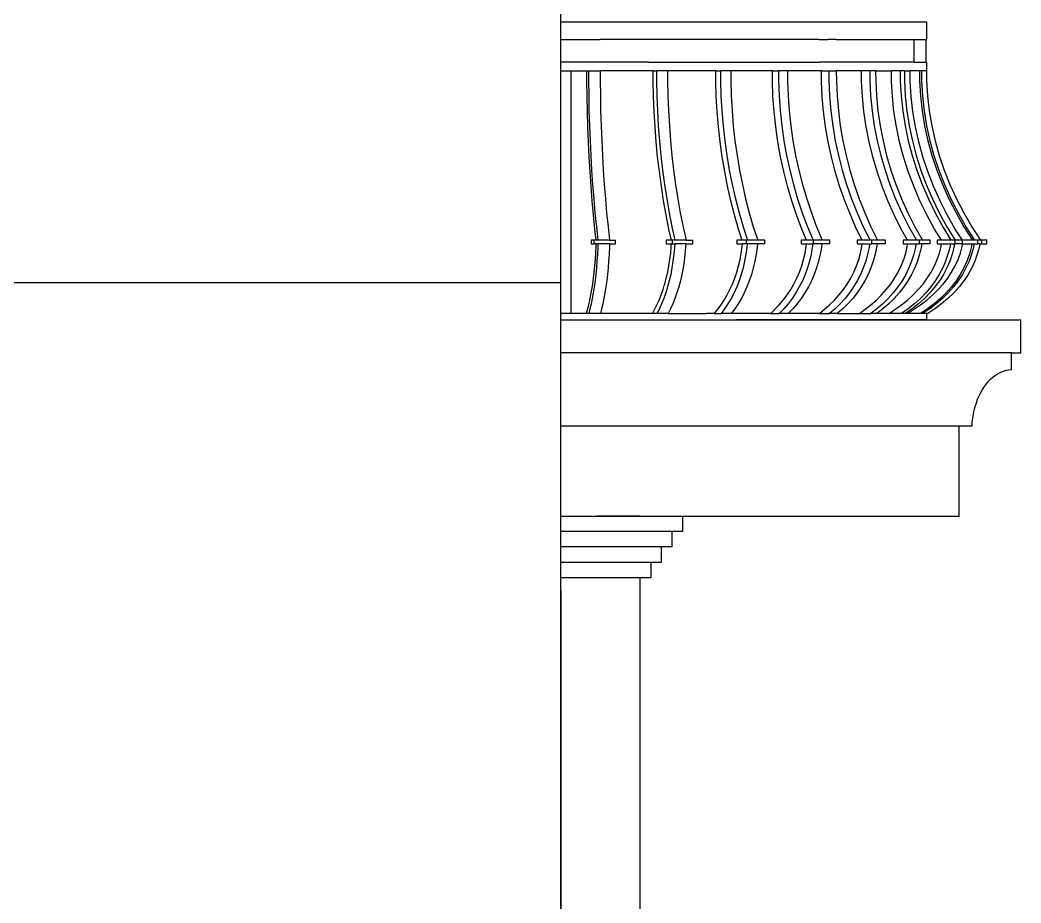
# Model space of a CAD drawing. Header units: inches. Extents: x -343 to 13887, y -13069 to -746.
# Drawn here: x 2654.1 to 2748.6, y -9164.7 to -9081.4 of the extents above; entities that cross this region are included whole.
import ezdxf

# ---------------------------------------------------------------- set-up
doc = ezdxf.new("R2010")
doc.units = ezdxf.units.IN
doc.header["$LTSCALE"] = 17
doc.header["$MEASUREMENT"] = 0
doc.layers.add('OUTLINE', color=1, linetype='Continuous', lineweight=25)

msp = doc.modelspace()

# ---------------------------------------------------------------- hatches: boundary and pattern name
at = {"layer": 'OUTLINE'}
h = msp.add_hatch(dxfattribs=at)
h.set_pattern_fill('NET', color=256, scale=500)
h.set_pattern_definition([(0, (4398.21, -5793.66), (0, 62.5), []), (90, (4398.21, -5793.66), (-62.5, 4e-15), [])])
h.paths.add_polyline_path([(2536.171, -9081.163), (2536.171, -9027.294), (2536.171, -9007.163), (2560.171, -9007.163), (2560.171, -9004.163), (2560.171, -9003.163), (2565.171, -9003.163), (2565.171, -8970.163), (2394.708, -8970.163), (2394.708, -9343.163), (2705.171, -9343.163), (2705.171, -9124.163), (2705.171, -9081.163)])

# ---------------------------------------------------------------- linework, layer by layer
for p, q in [((2705.171, -9083.203), (2705.171, -9081.579)), ((2739.724, -9081.579), (2705.171, -9081.579)), ((2739.724, -9083.203), (2739.724, -9081.579)), ((2705.171, -9085.346), (2705.171, -9083.203)), ((2705.171, -9083.203), (2706.159, -9083.203)), ((2706.159, -9083.203), (2707.585, -9083.203)), ((2707.585, -9083.203), (2707.779, -9083.203)), ((2707.779, -9083.203), (2708.88, -9083.203)), ((2713.472, -9083.203), (2708.88, -9083.203)), ((2729.546, -9083.203), (2713.472, -9083.203)), ((2729.546, -9083.203), (2730.402, -9083.203)), ((2731.121, -9083.203), (2730.402, -9083.203)), ((2731.121, -9083.203), (2738.503, -9083.203)), ((2738.503, -9083.203), (2738.503, -9085.346)), ((2738.503, -9083.203), (2739.621, -9083.203)), ((2739.621, -9083.203), (2739.621, -9085.346)), ((2739.621, -9083.203), (2739.724, -9083.203)), ((2706.159, -9085.346), (2705.171, -9085.346)), ((2705.171, -9086.158), (2705.171, -9085.346)), ((2707.585, -9085.346), (2706.159, -9085.346)), ((2707.779, -9085.346), (2707.585, -9085.346)), ((2708.88, -9085.346), (2707.779, -9085.346)), ((2713.472, -9085.346), (2708.88, -9085.346)), ((2713.472, -9085.346), (2729.546, -9085.346)), ((2730.402, -9085.346), (2729.546, -9085.346)), ((2731.121, -9085.346), (2730.402, -9085.346)), ((2738.503, -9085.346), (2731.121, -9085.346)), ((2738.503, -9085.346), (2739.621, -9085.346)), ((2739.724, -9085.346), (2739.621, -9085.346)), ((2739.724, -9086.158), (2739.724, -9085.346)), ((2705.171, -9099.892), (2705.171, -9086.158)), ((2705.171, -9086.158), (2706.159, -9086.158)), ((2706.159, -9086.158), (2707.637, -9086.158)), ((2706.159, -9100.551), (2706.159, -9086.158)), ((2707.638, -9087.129), (2707.637, -9086.158)), ((2707.637, -9086.158), (2707.792, -9086.158)), ((2707.792, -9086.158), (2707.793, -9087.117)), ((2707.792, -9086.158), (2708.893, -9086.158)), ((2708.893, -9086.158), (2708.894, -9087.117)), ((2713.472, -9086.158), (2708.893, -9086.158)), ((2713.902, -9086.158), (2713.472, -9086.158)), ((2713.903, -9087.129), (2713.902, -9086.158)), ((2713.902, -9086.158), (2714.205, -9086.158)), ((2714.205, -9086.158), (2714.207, -9087.117)), ((2715.256, -9086.158), (2714.205, -9086.158)), ((2715.256, -9086.158), (2715.258, -9087.117)), ((2719.796, -9086.158), (2715.256, -9086.158)), ((2719.799, -9087.129), (2719.796, -9086.158)), ((2719.796, -9086.158), (2720.24, -9086.158)), ((2720.24, -9086.158), (2720.243, -9087.117)), ((2721.209, -9086.158), (2720.24, -9086.158)), ((2721.209, -9086.158), (2721.211, -9087.117)), ((2725.143, -9086.158), (2721.209, -9086.158)), ((2725.146, -9087.129), (2725.143, -9086.158)), ((2725.143, -9086.158), (2725.714, -9086.158)), ((2725.714, -9086.158), (2725.717, -9087.117)), ((2726.571, -9086.158), (2725.714, -9086.158)), ((2726.571, -9086.158), (2726.574, -9087.117)), ((2729.779, -9086.158), (2726.571, -9086.158)), ((2729.783, -9087.129), (2729.779, -9086.158)), ((2729.779, -9086.158), (2730.459, -9086.158)), ((2730.459, -9086.158), (2730.463, -9087.117)), ((2730.459, -9086.158), (2731.178, -9086.158)), ((2731.178, -9086.158), (2731.182, -9087.117)), ((2733.564, -9086.158), (2731.178, -9086.158)), ((2733.568, -9087.129), (2733.564, -9086.158)), ((2734.333, -9086.158), (2733.564, -9086.158)), ((2734.333, -9086.158), (2734.337, -9087.117)), ((2734.892, -9086.158), (2734.333, -9086.158)), ((2734.892, -9086.158), (2734.896, -9087.117)), ((2734.892, -9086.158), (2736.382, -9086.158)), ((2736.387, -9087.129), (2736.382, -9086.158)), ((2737.216, -9086.158), (2736.382, -9086.158)), ((2737.216, -9086.158), (2737.221, -9087.117)), ((2737.599, -9086.158), (2737.216, -9086.158)), ((2737.599, -9086.158), (2738.147, -9086.158)), ((2737.599, -9086.158), (2737.603, -9087.117)), ((2738.153, -9087.129), (2738.147, -9086.158)), ((2739.022, -9086.158), (2738.147, -9086.158)), ((2739.022, -9086.158), (2739.027, -9087.117)), ((2739.216, -9086.158), (2739.022, -9086.158)), ((2739.216, -9086.158), (2739.221, -9087.117)), ((2739.696, -9086.158), (2739.216, -9086.158)), ((2739.696, -9086.158), (2739.701, -9087.117)), ((2739.696, -9086.158), (2739.724, -9086.158)), ((2707.653, -9088.57), (2707.638, -9087.129)), ((2707.793, -9087.117), (2707.807, -9088.537)), ((2708.894, -9087.117), (2708.909, -9088.537)), ((2713.933, -9088.57), (2713.903, -9087.129)), ((2714.207, -9087.117), (2714.236, -9088.537)), ((2715.258, -9087.117), (2715.287, -9088.537)), ((2719.842, -9088.57), (2719.799, -9087.129)), ((2720.243, -9087.117), (2720.285, -9088.537)), ((2721.211, -9087.117), (2721.254, -9088.537)), ((2725.202, -9088.57), (2725.146, -9087.129)), ((2725.717, -9087.117), (2725.772, -9088.537)), ((2726.574, -9087.117), (2726.628, -9088.537)), ((2729.849, -9088.57), (2729.783, -9087.129)), ((2730.463, -9087.117), (2730.528, -9088.537)), ((2731.182, -9087.117), (2731.247, -9088.537)), ((2733.643, -9088.57), (2733.568, -9087.129)), ((2734.337, -9087.117), (2734.411, -9088.537)), ((2734.896, -9087.117), (2734.97, -9088.537)), ((2736.467, -9088.57), (2736.387, -9087.129)), ((2737.221, -9087.117), (2737.301, -9088.537)), ((2737.603, -9087.117), (2737.683, -9088.537)), ((2738.237, -9088.57), (2738.153, -9087.129)), ((2739.027, -9087.117), (2739.111, -9088.537)), ((2739.221, -9087.117), (2739.305, -9088.537)), ((2739.701, -9087.117), (2739.785, -9088.537)), ((2707.682, -9090.006), (2707.653, -9088.57)), ((2707.807, -9088.537), (2707.835, -9089.953)), ((2708.909, -9088.537), (2708.937, -9089.953)), ((2713.989, -9090.006), (2713.933, -9088.57)), ((2714.236, -9088.537), (2714.291, -9089.953)), ((2715.287, -9088.537), (2715.342, -9089.953)), ((2719.924, -9090.006), (2719.842, -9088.57)), ((2720.285, -9088.537), (2720.366, -9089.953)), ((2721.254, -9088.537), (2721.335, -9089.953)), ((2725.307, -9090.006), (2725.202, -9088.57)), ((2725.772, -9088.537), (2725.876, -9089.953)), ((2726.628, -9088.537), (2726.733, -9089.953)), ((2729.975, -9090.006), (2729.849, -9088.57)), ((2730.528, -9088.537), (2730.652, -9089.953)), ((2731.247, -9088.537), (2731.371, -9089.953)), ((2733.785, -9090.006), (2733.643, -9088.57)), ((2734.411, -9088.537), (2734.551, -9089.953)), ((2734.97, -9088.537), (2735.11, -9089.953)), ((2736.622, -9090.006), (2736.467, -9088.57)), ((2737.301, -9088.537), (2737.453, -9089.953)), ((2737.683, -9088.537), (2737.835, -9089.953)), ((2738.399, -9090.006), (2738.237, -9088.57)), ((2739.111, -9088.537), (2739.27, -9089.953)), ((2739.305, -9088.537), (2739.464, -9089.953)), ((2739.785, -9088.537), (2739.947, -9089.953)), ((2707.724, -9091.437), (2707.682, -9090.006)), ((2707.835, -9089.953), (2707.877, -9091.363)), ((2708.937, -9089.953), (2708.978, -9091.363)), ((2714.072, -9091.437), (2713.989, -9090.006)), ((2714.291, -9089.953), (2714.373, -9091.363)), ((2715.342, -9089.953), (2715.424, -9091.363)), ((2720.045, -9091.437), (2719.924, -9090.006)), ((2720.366, -9089.953), (2720.486, -9091.363)), ((2721.335, -9089.953), (2721.454, -9091.363)), ((2725.463, -9091.437), (2725.307, -9090.006)), ((2725.876, -9089.953), (2726.029, -9091.363)), ((2726.733, -9089.953), (2726.886, -9091.363)), ((2730.161, -9091.437), (2729.975, -9090.006)), ((2730.652, -9089.953), (2730.835, -9091.363)), ((2731.371, -9089.953), (2731.554, -9091.363)), ((2733.995, -9091.437), (2733.785, -9090.006)), ((2734.551, -9089.953), (2734.758, -9091.363)), ((2735.11, -9089.953), (2735.317, -9091.363)), ((2736.85, -9091.437), (2736.622, -9090.006)), ((2737.453, -9089.953), (2737.677, -9091.363)), ((2737.835, -9089.953), (2738.06, -9091.363)), ((2738.638, -9091.437), (2738.399, -9090.006)), ((2739.27, -9089.953), (2739.505, -9091.363)), ((2739.464, -9089.953), (2739.7, -9091.363)), ((2739.947, -9089.953), (2740.186, -9091.363)), ((2707.78, -9092.859), (2707.724, -9091.437)), ((2707.877, -9091.363), (2707.932, -9092.764)), ((2708.978, -9091.363), (2709.033, -9092.764)), ((2714.181, -9092.859), (2714.072, -9091.437)), ((2714.373, -9091.363), (2714.481, -9092.764)), ((2715.424, -9091.363), (2715.532, -9092.764)), ((2720.205, -9092.859), (2720.045, -9091.437)), ((2720.486, -9091.363), (2720.644, -9092.764)), ((2721.454, -9091.363), (2721.612, -9092.764)), ((2725.669, -9092.859), (2725.463, -9091.437)), ((2726.029, -9091.363), (2726.232, -9092.764)), ((2726.886, -9091.363), (2727.089, -9092.764)), ((2730.406, -9092.859), (2730.161, -9091.437)), ((2730.835, -9091.363), (2731.077, -9092.764)), ((2731.554, -9091.363), (2731.796, -9092.764)), ((2734.272, -9092.859), (2733.995, -9091.437)), ((2734.758, -9091.363), (2735.031, -9092.764)), ((2735.317, -9091.363), (2735.59, -9092.764)), ((2737.15, -9092.859), (2736.85, -9091.437)), ((2737.677, -9091.363), (2737.974, -9092.764)), ((2738.06, -9091.363), (2738.356, -9092.764)), ((2738.953, -9092.859), (2738.638, -9091.437)), ((2739.505, -9091.363), (2739.816, -9092.764)), ((2739.7, -9091.363), (2740.01, -9092.764)), ((2740.186, -9091.363), (2740.502, -9092.764)), ((2707.848, -9094.271), (2707.78, -9092.859)), ((2707.932, -9092.764), (2708, -9094.156)), ((2709.033, -9092.764), (2709.101, -9094.156)), ((2714.317, -9094.271), (2714.181, -9092.859)), ((2714.481, -9092.764), (2714.615, -9094.156)), ((2715.532, -9092.764), (2715.666, -9094.156)), ((2720.404, -9094.271), (2720.205, -9092.859)), ((2720.644, -9092.764), (2720.839, -9094.156)), ((2721.612, -9092.764), (2721.808, -9094.156)), ((2725.924, -9094.271), (2725.669, -9092.859)), ((2726.232, -9092.764), (2726.484, -9094.156)), ((2727.089, -9092.764), (2727.34, -9094.156)), ((2730.71, -9094.271), (2730.406, -9092.859)), ((2731.077, -9092.764), (2731.377, -9094.156)), ((2731.796, -9092.764), (2732.096, -9094.156)), ((2734.616, -9094.271), (2734.272, -9092.859)), ((2735.031, -9092.764), (2735.37, -9094.156)), ((2735.59, -9092.764), (2735.929, -9094.156)), ((2737.523, -9094.271), (2737.15, -9092.859)), ((2737.974, -9092.764), (2738.341, -9094.156)), ((2738.356, -9092.764), (2738.724, -9094.156)), ((2739.344, -9094.271), (2738.953, -9092.859)), ((2739.816, -9092.764), (2740.201, -9094.156)), ((2740.01, -9092.764), (2740.396, -9094.156)), ((2740.502, -9092.764), (2740.893, -9094.156)), ((2708, -9094.156), (2708.081, -9095.534)), ((2709.101, -9094.156), (2709.182, -9095.534)), ((2714.615, -9094.156), (2714.774, -9095.534)), ((2715.666, -9094.156), (2715.825, -9095.534)), ((2720.839, -9094.156), (2721.073, -9095.534)), ((2721.808, -9094.156), (2722.041, -9095.534)), ((2726.484, -9094.156), (2726.784, -9095.534)), ((2727.34, -9094.156), (2727.64, -9095.534)), ((2731.377, -9094.156), (2731.734, -9095.534)), ((2732.096, -9094.156), (2732.453, -9095.534)), ((2735.37, -9094.156), (2735.774, -9095.534)), ((2735.929, -9094.156), (2736.333, -9095.534)), ((2738.341, -9094.156), (2738.78, -9095.534)), ((2738.724, -9094.156), (2739.162, -9095.534)), ((2740.201, -9094.156), (2740.661, -9095.534)), ((2740.396, -9094.156), (2740.855, -9095.534)), ((2740.893, -9094.156), (2741.36, -9095.534)), ((2707.931, -9095.669), (2707.848, -9094.271)), ((2714.479, -9095.669), (2714.317, -9094.271)), ((2720.641, -9095.669), (2720.404, -9094.271)), ((2726.228, -9095.669), (2725.924, -9094.271)), ((2731.073, -9095.669), (2730.71, -9094.271)), ((2735.026, -9095.669), (2734.616, -9094.271)), ((2737.968, -9095.669), (2737.523, -9094.271)), ((2739.81, -9095.669), (2739.344, -9094.271)), ((2708.026, -9097.052), (2707.931, -9095.669)), ((2708.081, -9095.534), (2708.175, -9096.897)), ((2709.182, -9095.534), (2709.276, -9096.897)), ((2714.667, -9097.052), (2714.479, -9095.669)), ((2714.774, -9095.534), (2714.96, -9096.897)), ((2715.825, -9095.534), (2716.01, -9096.897)), ((2720.915, -9097.052), (2720.641, -9095.669)), ((2721.073, -9095.534), (2721.343, -9096.897)), ((2722.041, -9095.534), (2722.312, -9096.897)), ((2726.581, -9097.052), (2726.228, -9095.669)), ((2726.784, -9095.534), (2727.132, -9096.897)), ((2727.64, -9095.534), (2727.988, -9096.897)), ((2731.493, -9097.052), (2731.073, -9095.669)), ((2731.734, -9095.534), (2732.149, -9096.897)), ((2732.453, -9095.534), (2732.868, -9096.897)), ((2735.502, -9097.052), (2735.026, -9095.669)), ((2735.774, -9095.534), (2736.243, -9096.897)), ((2736.333, -9095.534), (2736.802, -9096.897)), ((2738.484, -9097.052), (2737.968, -9095.669)), ((2738.78, -9095.534), (2739.289, -9096.897)), ((2739.162, -9095.534), (2739.671, -9096.897)), ((2740.351, -9097.052), (2739.81, -9095.669)), ((2740.661, -9095.534), (2741.194, -9096.897)), ((2740.855, -9095.534), (2741.388, -9096.897)), ((2741.36, -9095.534), (2741.901, -9096.897)), ((2708.175, -9096.897), (2708.281, -9098.243)), ((2709.276, -9096.897), (2709.383, -9098.243)), ((2714.96, -9096.897), (2715.17, -9098.243)), ((2716.01, -9096.897), (2716.221, -9098.243)), ((2721.343, -9096.897), (2721.651, -9098.243)), ((2722.312, -9096.897), (2722.619, -9098.243)), ((2727.132, -9096.897), (2727.527, -9098.243)), ((2727.988, -9096.897), (2728.384, -9098.243)), ((2732.149, -9096.897), (2732.62, -9098.243)), ((2732.868, -9096.897), (2733.339, -9098.243)), ((2736.243, -9096.897), (2736.775, -9098.243)), ((2736.802, -9096.897), (2737.334, -9098.243)), ((2739.289, -9096.897), (2739.866, -9098.243)), ((2739.671, -9096.897), (2740.249, -9098.243)), ((2741.194, -9096.897), (2741.8, -9098.243)), ((2741.388, -9096.897), (2741.994, -9098.243)), ((2741.901, -9096.897), (2742.516, -9098.243)), ((2708.134, -9098.418), (2708.026, -9097.052)), ((2714.88, -9098.418), (2714.667, -9097.052)), ((2721.227, -9098.418), (2720.915, -9097.052)), ((2726.983, -9098.418), (2726.581, -9097.052)), ((2731.971, -9098.418), (2731.493, -9097.052)), ((2736.042, -9098.418), (2735.502, -9097.052)), ((2739.071, -9098.418), (2738.484, -9097.052)), ((2740.966, -9098.418), (2740.351, -9097.052)), ((2708.256, -9099.764), (2708.134, -9098.418)), ((2708.281, -9098.243), (2708.401, -9099.57)), ((2709.383, -9098.243), (2709.502, -9099.57)), ((2715.119, -9099.764), (2714.88, -9098.418)), ((2715.17, -9098.243), (2715.405, -9099.57)), ((2716.221, -9098.243), (2716.456, -9099.57)), ((2721.576, -9099.764), (2721.227, -9098.418)), ((2721.651, -9098.243), (2721.994, -9099.57)), ((2722.619, -9098.243), (2722.963, -9099.57)), ((2727.431, -9099.764), (2726.983, -9098.418)), ((2727.527, -9098.243), (2727.969, -9099.57)), ((2728.384, -9098.243), (2728.826, -9099.57)), ((2732.506, -9099.764), (2731.971, -9098.418)), ((2732.62, -9098.243), (2733.147, -9099.57)), ((2733.339, -9098.243), (2733.866, -9099.57)), ((2736.646, -9099.764), (2736.042, -9098.418)), ((2736.775, -9098.243), (2737.371, -9099.57)), ((2737.334, -9098.243), (2737.93, -9099.57)), ((2739.726, -9099.764), (2739.071, -9098.418)), ((2739.866, -9098.243), (2740.513, -9099.57)), ((2740.249, -9098.243), (2740.895, -9099.57)), ((2741.653, -9099.764), (2740.966, -9098.418)), ((2741.8, -9098.243), (2742.477, -9099.57)), ((2741.994, -9098.243), (2742.671, -9099.57)), ((2742.516, -9098.243), (2743.204, -9099.57)), ((2708.389, -9101.087), (2708.256, -9099.764)), ((2708.401, -9099.57), (2708.533, -9100.874)), ((2709.502, -9099.57), (2709.634, -9100.874)), ((2715.382, -9101.087), (2715.119, -9099.764)), ((2715.405, -9099.57), (2715.665, -9100.874)), ((2716.456, -9099.57), (2716.716, -9100.874)), ((2721.961, -9101.087), (2721.576, -9099.764)), ((2721.994, -9099.57), (2722.374, -9100.874)), ((2722.963, -9099.57), (2723.343, -9100.874)), ((2727.926, -9101.087), (2727.431, -9099.764)), ((2727.969, -9099.57), (2728.457, -9100.874)), ((2728.826, -9099.57), (2729.314, -9100.874)), ((2733.096, -9101.087), (2732.506, -9099.764)), ((2733.147, -9099.57), (2733.728, -9100.874)), ((2733.866, -9099.57), (2734.447, -9100.874)), ((2737.313, -9101.087), (2736.646, -9099.764)), ((2737.371, -9099.57), (2738.028, -9100.874)), ((2737.93, -9099.57), (2738.587, -9100.874)), ((2740.45, -9101.087), (2739.726, -9099.764)), ((2740.513, -9099.57), (2741.226, -9100.874)), ((2740.895, -9099.57), (2741.609, -9100.874)), ((2742.411, -9101.087), (2741.653, -9099.764)), ((2742.477, -9099.57), (2743.224, -9100.874)), ((2742.671, -9099.57), (2743.419, -9100.874)), ((2743.204, -9099.57), (2743.963, -9100.874)), ((2705.171, -9109.057), (2705.171, -9099.892)), ((2706.159, -9109.057), (2706.159, -9100.551)), ((2708.509, -9102.151), (2708.389, -9101.087)), ((2708.533, -9100.874), (2708.676, -9102.151)), ((2709.634, -9100.874), (2709.778, -9102.151)), ((2715.618, -9102.151), (2715.382, -9101.087)), ((2715.665, -9100.874), (2715.948, -9102.151)), ((2716.716, -9100.874), (2716.998, -9102.151)), ((2722.306, -9102.151), (2721.961, -9101.087)), ((2722.374, -9100.874), (2722.788, -9102.151)), ((2723.343, -9100.874), (2723.756, -9102.151)), ((2728.369, -9102.151), (2727.926, -9101.087)), ((2728.457, -9100.874), (2728.989, -9102.151)), ((2729.314, -9100.874), (2729.845, -9102.151)), ((2733.624, -9102.151), (2733.096, -9101.087)), ((2733.728, -9100.874), (2734.362, -9102.151)), ((2734.447, -9100.874), (2735.081, -9102.151)), ((2737.91, -9102.151), (2737.313, -9101.087)), ((2738.028, -9100.874), (2738.745, -9102.151)), ((2738.587, -9100.874), (2739.304, -9102.151)), ((2741.098, -9102.151), (2740.45, -9101.087)), ((2741.226, -9100.874), (2742.003, -9102.151)), ((2741.609, -9100.874), (2742.386, -9102.151)), ((2743.09, -9102.151), (2742.411, -9101.087)), ((2743.224, -9100.874), (2744.039, -9102.151)), ((2743.419, -9100.874), (2744.233, -9102.151)), ((2743.963, -9100.874), (2744.79, -9102.151)), ((2708.339, -9102.151), (2708.026, -9102.151)), ((2708.026, -9102.151), (2708.026, -9102.483)), ((2708.026, -9102.483), (2708.339, -9102.483)), ((2708.509, -9102.151), (2708.339, -9102.151)), ((2708.339, -9102.483), (2708.339, -9102.151)), ((2708.51, -9102.483), (2708.339, -9102.483)), ((2708.503, -9102.729), (2708.51, -9102.483)), ((2708.676, -9102.151), (2708.509, -9102.151)), ((2708.51, -9102.483), (2708.666, -9102.483)), ((2708.666, -9102.483), (2708.655, -9102.815)), ((2709.767, -9102.483), (2708.666, -9102.483)), ((2709.778, -9102.151), (2708.676, -9102.151)), ((2709.767, -9102.483), (2709.756, -9102.815)), ((2709.767, -9102.483), (2710.322, -9102.483)), ((2709.778, -9102.151), (2710.322, -9102.151)), ((2710.322, -9102.483), (2710.322, -9102.151)), ((2715.618, -9102.151), (2715.113, -9102.151)), ((2715.113, -9102.151), (2715.113, -9102.483)), ((2715.113, -9102.483), (2715.621, -9102.483)), ((2715.605, -9102.729), (2715.621, -9102.483)), ((2715.731, -9102.151), (2715.618, -9102.151)), ((2715.621, -9102.483), (2715.731, -9102.483)), ((2715.731, -9102.483), (2715.731, -9102.151)), ((2715.948, -9102.151), (2715.731, -9102.151)), ((2715.731, -9102.483), (2715.927, -9102.483)), ((2715.927, -9102.483), (2715.906, -9102.815)), ((2716.978, -9102.483), (2715.927, -9102.483)), ((2716.998, -9102.151), (2715.948, -9102.151)), ((2716.978, -9102.483), (2716.957, -9102.815)), ((2716.978, -9102.483), (2717.623, -9102.483)), ((2716.998, -9102.151), (2717.623, -9102.151)), ((2717.623, -9102.483), (2717.623, -9102.151)), ((2722.306, -9102.151), (2721.795, -9102.151)), ((2721.795, -9102.151), (2721.795, -9102.483)), ((2721.795, -9102.483), (2722.31, -9102.483)), ((2722.287, -9102.729), (2722.31, -9102.483)), ((2722.699, -9102.151), (2722.306, -9102.151)), ((2722.699, -9102.483), (2722.31, -9102.483)), ((2722.699, -9102.483), (2722.699, -9102.151)), ((2722.788, -9102.151), (2722.699, -9102.151)), ((2722.699, -9102.483), (2722.757, -9102.483)), ((2722.757, -9102.483), (2722.727, -9102.815)), ((2723.726, -9102.483), (2722.757, -9102.483)), ((2723.756, -9102.151), (2722.788, -9102.151)), ((2723.726, -9102.483), (2723.695, -9102.815)), ((2724.442, -9102.483), (2723.726, -9102.483)), ((2724.442, -9102.151), (2723.756, -9102.151)), ((2724.442, -9102.483), (2724.442, -9102.151)), ((2728.369, -9102.151), (2727.868, -9102.151)), ((2727.868, -9102.151), (2727.868, -9102.483)), ((2727.868, -9102.483), (2728.374, -9102.483)), ((2728.345, -9102.729), (2728.374, -9102.483)), ((2728.989, -9102.151), (2728.369, -9102.151)), ((2728.374, -9102.483), (2728.949, -9102.483)), ((2728.949, -9102.483), (2728.91, -9102.815)), ((2728.949, -9102.483), (2729.03, -9102.483)), ((2729.03, -9102.151), (2728.989, -9102.151)), ((2729.03, -9102.483), (2729.03, -9102.151)), ((2729.845, -9102.151), (2729.03, -9102.151)), ((2729.806, -9102.483), (2729.03, -9102.483)), ((2729.806, -9102.483), (2729.767, -9102.815)), ((2730.572, -9102.483), (2729.806, -9102.483)), ((2730.572, -9102.151), (2729.845, -9102.151)), ((2730.572, -9102.483), (2730.572, -9102.151)), ((2733.624, -9102.151), (2733.148, -9102.151)), ((2733.148, -9102.151), (2733.148, -9102.483)), ((2733.148, -9102.483), (2733.63, -9102.483)), ((2733.595, -9102.729), (2733.63, -9102.483)), ((2734.362, -9102.151), (2733.624, -9102.151)), ((2733.63, -9102.483), (2734.315, -9102.483)), ((2734.315, -9102.483), (2734.268, -9102.815)), ((2734.315, -9102.483), (2734.532, -9102.483)), ((2734.532, -9102.151), (2734.362, -9102.151)), ((2734.532, -9102.483), (2734.532, -9102.151)), ((2735.081, -9102.151), (2734.532, -9102.151)), ((2735.034, -9102.483), (2734.532, -9102.483)), ((2735.034, -9102.483), (2734.987, -9102.815)), ((2735.826, -9102.483), (2735.034, -9102.483)), ((2735.826, -9102.151), (2735.081, -9102.151)), ((2735.826, -9102.483), (2735.826, -9102.151)), ((2737.91, -9102.151), (2737.473, -9102.151)), ((2737.473, -9102.151), (2737.473, -9102.483)), ((2737.473, -9102.483), (2737.917, -9102.483)), ((2737.878, -9102.729), (2737.917, -9102.483)), ((2738.745, -9102.151), (2737.91, -9102.151)), ((2737.917, -9102.483), (2738.692, -9102.483)), ((2738.692, -9102.483), (2738.639, -9102.815)), ((2738.692, -9102.483), (2739.038, -9102.483)), ((2739.038, -9102.151), (2738.745, -9102.151)), ((2739.038, -9102.483), (2739.038, -9102.151)), ((2739.304, -9102.151), (2739.038, -9102.151)), ((2739.251, -9102.483), (2739.038, -9102.483)), ((2739.251, -9102.483), (2739.198, -9102.815)), ((2740.044, -9102.483), (2739.251, -9102.483)), ((2740.044, -9102.151), (2739.304, -9102.151)), ((2740.044, -9102.483), (2740.044, -9102.151)), ((2741.098, -9102.151), (2740.713, -9102.151)), ((2740.713, -9102.151), (2740.713, -9102.483)), ((2740.713, -9102.483), (2741.105, -9102.483)), ((2741.063, -9102.729), (2741.105, -9102.483)), ((2742.003, -9102.151), (2741.098, -9102.151)), ((2741.105, -9102.483), (2741.946, -9102.483)), ((2741.946, -9102.483), (2741.889, -9102.815)), ((2741.946, -9102.483), (2742.328, -9102.483)), ((2742.386, -9102.151), (2742.003, -9102.151)), ((2742.328, -9102.483), (2742.271, -9102.815)), ((2742.328, -9102.483), (2742.411, -9102.483)), ((2742.411, -9102.151), (2742.386, -9102.151)), ((2742.411, -9102.483), (2742.411, -9102.151)), ((2743.09, -9102.151), (2742.411, -9102.151)), ((2743.098, -9102.483), (2742.411, -9102.483)), ((2743.054, -9102.729), (2743.098, -9102.483)), ((2743.1, -9102.151), (2743.09, -9102.151)), ((2743.098, -9102.483), (2743.1, -9102.483)), ((2743.1, -9102.483), (2743.1, -9102.151)), ((2744.039, -9102.151), (2743.1, -9102.151)), ((2743.1, -9102.483), (2743.979, -9102.483)), ((2743.979, -9102.483), (2743.919, -9102.815)), ((2743.979, -9102.483), (2744.173, -9102.483)), ((2744.233, -9102.151), (2744.039, -9102.151)), ((2744.173, -9102.483), (2744.113, -9102.815)), ((2744.173, -9102.483), (2744.549, -9102.483)), ((2744.549, -9102.151), (2744.233, -9102.151)), ((2744.549, -9102.483), (2744.549, -9102.151)), ((2744.79, -9102.151), (2744.549, -9102.151)), ((2744.729, -9102.483), (2744.549, -9102.483)), ((2744.729, -9102.483), (2744.668, -9102.815)), ((2744.729, -9102.483), (2744.899, -9102.483)), ((2744.899, -9102.151), (2744.79, -9102.151)), ((2744.899, -9102.483), (2744.899, -9102.151)), ((2745.387, -9102.151), (2744.899, -9102.151)), ((2744.899, -9102.483), (2745.387, -9102.483)), ((2745.387, -9102.483), (2745.387, -9102.151)), ((2708.434, -9103.966), (2708.473, -9103.352)), ((2708.473, -9103.352), (2708.503, -9102.729)), ((2708.624, -9103.471), (2708.583, -9104.117)), ((2708.655, -9102.815), (2708.624, -9103.471)), ((2709.725, -9103.471), (2709.684, -9104.117)), ((2709.756, -9102.815), (2709.725, -9103.471)), ((2715.47, -9103.966), (2715.547, -9103.352)), ((2715.547, -9103.352), (2715.605, -9102.729)), ((2715.844, -9103.471), (2715.764, -9104.117)), ((2715.906, -9102.815), (2715.844, -9103.471)), ((2716.895, -9103.471), (2716.814, -9104.117)), ((2716.957, -9102.815), (2716.895, -9103.471)), ((2722.09, -9103.966), (2722.202, -9103.352)), ((2722.202, -9103.352), (2722.287, -9102.729)), ((2722.637, -9103.471), (2722.519, -9104.117)), ((2722.727, -9102.815), (2722.637, -9103.471)), ((2723.605, -9103.471), (2723.487, -9104.117)), ((2723.695, -9102.815), (2723.605, -9103.471)), ((2728.091, -9103.966), (2728.236, -9103.352)), ((2728.236, -9103.352), (2728.345, -9102.729)), ((2728.795, -9103.471), (2728.643, -9104.117)), ((2728.91, -9102.815), (2728.795, -9103.471)), ((2729.651, -9103.471), (2729.499, -9104.117)), ((2729.767, -9102.815), (2729.651, -9103.471)), ((2733.293, -9103.966), (2733.465, -9103.352)), ((2733.465, -9103.352), (2733.595, -9102.729)), ((2734.131, -9103.471), (2733.95, -9104.117)), ((2734.268, -9102.815), (2734.131, -9103.471)), ((2734.85, -9103.471), (2734.669, -9104.117)), ((2734.987, -9102.815), (2734.85, -9103.471)), ((2737.536, -9103.966), (2737.73, -9103.352)), ((2737.73, -9103.352), (2737.878, -9102.729)), ((2738.483, -9103.471), (2738.279, -9104.117)), ((2738.639, -9102.815), (2738.483, -9103.471)), ((2739.042, -9103.471), (2738.838, -9104.117)), ((2739.198, -9102.815), (2739.042, -9103.471)), ((2740.691, -9103.966), (2740.903, -9103.352)), ((2740.903, -9103.352), (2741.063, -9102.729)), ((2741.72, -9103.471), (2741.498, -9104.117)), ((2741.889, -9102.815), (2741.72, -9103.471)), ((2742.102, -9103.471), (2741.88, -9104.117)), ((2742.271, -9102.815), (2742.102, -9103.471)), ((2742.664, -9103.966), (2742.885, -9103.352)), ((2742.885, -9103.352), (2743.054, -9102.729)), ((2743.742, -9103.471), (2743.509, -9104.117)), ((2743.936, -9103.471), (2743.703, -9104.117)), ((2743.919, -9102.815), (2743.742, -9103.471)), ((2744.113, -9102.815), (2743.936, -9103.471)), ((2744.488, -9103.471), (2744.252, -9104.117)), ((2744.668, -9102.815), (2744.488, -9103.471)), ((2708.328, -9105.155), (2708.386, -9104.568)), ((2708.386, -9104.568), (2708.434, -9103.966)), ((2708.583, -9104.117), (2708.532, -9104.75)), ((2709.684, -9104.117), (2709.633, -9104.75)), ((2715.262, -9105.155), (2715.375, -9104.568)), ((2715.375, -9104.568), (2715.47, -9103.966)), ((2715.764, -9104.117), (2715.664, -9104.75)), ((2716.814, -9104.117), (2716.714, -9104.75)), ((2721.786, -9105.155), (2721.951, -9104.568)), ((2721.951, -9104.568), (2722.09, -9103.966)), ((2722.519, -9104.117), (2722.373, -9104.75)), ((2723.487, -9104.117), (2723.341, -9104.75)), ((2727.701, -9105.155), (2727.913, -9104.568)), ((2727.913, -9104.568), (2728.091, -9103.966)), ((2728.643, -9104.117), (2728.455, -9104.75)), ((2729.499, -9104.117), (2729.312, -9104.75)), ((2732.827, -9105.155), (2733.08, -9104.568)), ((2733.08, -9104.568), (2733.293, -9103.966)), ((2733.95, -9104.117), (2733.726, -9104.75)), ((2734.669, -9104.117), (2734.445, -9104.75)), ((2737.01, -9105.155), (2737.295, -9104.568)), ((2737.295, -9104.568), (2737.536, -9103.966)), ((2738.279, -9104.117), (2738.026, -9104.75)), ((2738.838, -9104.117), (2738.585, -9104.75)), ((2740.121, -9105.155), (2740.431, -9104.568)), ((2740.431, -9104.568), (2740.691, -9103.966)), ((2741.498, -9104.117), (2741.223, -9104.75)), ((2741.88, -9104.117), (2741.606, -9104.75)), ((2742.066, -9105.155), (2742.391, -9104.568)), ((2742.391, -9104.568), (2742.664, -9103.966)), ((2743.509, -9104.117), (2743.221, -9104.75)), ((2743.703, -9104.117), (2743.416, -9104.75)), ((2744.252, -9104.117), (2743.96, -9104.75)), ((2708.262, -9105.725), (2708.328, -9105.155)), ((2708.472, -9105.368), (2708.403, -9105.968)), ((2708.532, -9104.75), (2708.472, -9105.368)), ((2709.573, -9105.368), (2709.504, -9105.968)), ((2709.633, -9104.75), (2709.573, -9105.368)), ((2715.133, -9105.725), (2715.262, -9105.155)), ((2715.545, -9105.368), (2715.408, -9105.968)), ((2715.664, -9104.75), (2715.545, -9105.368)), ((2716.596, -9105.368), (2716.459, -9105.968)), ((2716.714, -9104.75), (2716.596, -9105.368)), ((2721.596, -9105.725), (2721.786, -9105.155)), ((2722.199, -9105.368), (2721.999, -9105.968)), ((2722.373, -9104.75), (2722.199, -9105.368)), ((2723.168, -9105.368), (2722.968, -9105.968)), ((2723.341, -9104.75), (2723.168, -9105.368)), ((2727.457, -9105.725), (2727.701, -9105.155)), ((2728.232, -9105.368), (2727.975, -9105.968)), ((2728.455, -9104.75), (2728.232, -9105.368)), ((2729.089, -9105.368), (2728.832, -9105.968)), ((2729.312, -9104.75), (2729.089, -9105.368)), ((2732.536, -9105.725), (2732.827, -9105.155)), ((2733.46, -9105.368), (2733.154, -9105.968)), ((2733.726, -9104.75), (2733.46, -9105.368)), ((2734.179, -9105.368), (2733.873, -9105.968)), ((2734.445, -9104.75), (2734.179, -9105.368)), ((2736.681, -9105.725), (2737.01, -9105.155)), ((2737.725, -9105.368), (2737.379, -9105.968)), ((2738.026, -9104.75), (2737.725, -9105.368)), ((2738.284, -9105.368), (2737.938, -9105.968)), ((2738.585, -9104.75), (2738.284, -9105.368)), ((2739.764, -9105.725), (2740.121, -9105.155)), ((2740.897, -9105.368), (2740.522, -9105.968)), ((2741.223, -9104.75), (2740.897, -9105.368)), ((2741.28, -9105.368), (2740.904, -9105.968)), ((2741.606, -9104.75), (2741.28, -9105.368)), ((2741.692, -9105.725), (2742.066, -9105.155)), ((2742.88, -9105.368), (2742.486, -9105.968)), ((2743.074, -9105.368), (2742.68, -9105.968)), ((2743.221, -9104.75), (2742.88, -9105.368)), ((2743.416, -9104.75), (2743.074, -9105.368)), ((2743.613, -9105.368), (2743.213, -9105.968)), ((2743.96, -9104.75), (2743.613, -9105.368)), ((2708.105, -9106.805), (2708.188, -9106.276)), ((2708.188, -9106.276), (2708.262, -9105.725)), ((2708.403, -9105.968), (2708.324, -9106.547)), ((2709.504, -9105.968), (2709.425, -9106.547)), ((2714.823, -9106.805), (2714.945, -9106.408)), ((2714.945, -9106.408), (2714.986, -9106.276)), ((2714.986, -9106.276), (2715.133, -9105.725)), ((2715.408, -9105.968), (2715.254, -9106.547)), ((2716.459, -9105.968), (2716.305, -9106.547)), ((2721.144, -9106.805), (2721.382, -9106.276)), ((2721.382, -9106.276), (2721.596, -9105.725)), ((2721.999, -9105.968), (2721.774, -9106.547)), ((2722.968, -9105.968), (2722.742, -9106.547)), ((2726.875, -9106.805), (2727.181, -9106.276)), ((2727.181, -9106.276), (2727.457, -9105.725)), ((2727.975, -9105.968), (2727.685, -9106.547)), ((2728.832, -9105.968), (2728.542, -9106.547)), ((2731.843, -9106.805), (2732.208, -9106.276)), ((2732.208, -9106.276), (2732.536, -9105.725)), ((2733.154, -9105.968), (2732.808, -9106.547)), ((2733.873, -9105.968), (2733.527, -9106.547)), ((2735.897, -9106.805), (2736.309, -9106.276)), ((2736.309, -9106.276), (2736.681, -9105.725)), ((2737.379, -9105.968), (2736.988, -9106.547)), ((2737.938, -9105.968), (2737.547, -9106.547)), ((2738.913, -9106.805), (2739.361, -9106.276)), ((2739.361, -9106.276), (2739.764, -9105.725)), ((2740.522, -9105.968), (2740.097, -9106.547)), ((2740.904, -9105.968), (2740.48, -9106.547)), ((2740.801, -9106.805), (2741.27, -9106.276)), ((2741.27, -9106.276), (2741.692, -9105.725)), ((2742.486, -9105.968), (2742.042, -9106.547)), ((2742.68, -9105.968), (2742.236, -9106.547)), ((2743.213, -9105.968), (2742.762, -9106.547)), ((2707.917, -9107.789), (2708.015, -9107.31)), ((2708.015, -9107.31), (2708.105, -9106.805)), ((2708.237, -9107.104), (2708.142, -9107.636)), ((2708.324, -9106.547), (2708.237, -9107.104)), ((2709.338, -9107.104), (2709.243, -9107.636)), ((2709.425, -9106.547), (2709.338, -9107.104)), ((2714.452, -9107.789), (2714.645, -9107.31)), ((2714.645, -9107.31), (2714.823, -9106.805)), ((2715.083, -9107.104), (2714.895, -9107.636)), ((2715.254, -9106.547), (2715.083, -9107.104)), ((2716.106, -9107.182), (2715.946, -9107.636)), ((2716.133, -9107.104), (2716.106, -9107.182)), ((2716.305, -9106.547), (2716.133, -9107.104)), ((2720.601, -9107.789), (2720.883, -9107.31)), ((2720.883, -9107.31), (2721.144, -9106.805)), ((2721.523, -9107.104), (2721.249, -9107.636)), ((2721.774, -9106.547), (2721.523, -9107.104)), ((2722.492, -9107.104), (2722.217, -9107.636)), ((2722.742, -9106.547), (2722.492, -9107.104)), ((2726.177, -9107.789), (2726.54, -9107.31)), ((2726.54, -9107.31), (2726.875, -9106.805)), ((2727.363, -9107.104), (2727.01, -9107.636)), ((2727.685, -9106.547), (2727.363, -9107.104)), ((2728.22, -9107.104), (2727.867, -9107.636)), ((2728.542, -9106.547), (2728.22, -9107.104)), ((2731.012, -9107.789), (2731.444, -9107.31)), ((2731.444, -9107.31), (2731.843, -9106.805)), ((2732.425, -9107.104), (2732.005, -9107.636)), ((2732.808, -9106.547), (2732.425, -9107.104)), ((2733.143, -9107.104), (2732.723, -9107.636)), ((2733.527, -9106.547), (2733.143, -9107.104)), ((2734.957, -9107.789), (2735.446, -9107.31)), ((2735.446, -9107.31), (2735.897, -9106.805)), ((2736.554, -9107.104), (2736.08, -9107.636)), ((2736.988, -9106.547), (2736.554, -9107.104)), ((2737.114, -9107.104), (2736.639, -9107.636)), ((2737.547, -9106.547), (2737.114, -9107.104)), ((2737.894, -9107.789), (2738.424, -9107.31)), ((2738.424, -9107.31), (2738.913, -9106.805)), ((2739.627, -9107.104), (2739.112, -9107.636)), ((2740.009, -9107.104), (2739.494, -9107.636)), ((2740.097, -9106.547), (2739.627, -9107.104)), ((2739.732, -9107.789), (2740.288, -9107.31)), ((2740.48, -9106.547), (2740.009, -9107.104)), ((2740.288, -9107.31), (2740.801, -9106.805)), ((2741.548, -9107.104), (2741.008, -9107.636)), ((2741.743, -9107.104), (2741.203, -9107.636)), ((2742.042, -9106.547), (2741.548, -9107.104)), ((2742.261, -9107.104), (2741.713, -9107.636)), ((2742.236, -9106.547), (2741.743, -9107.104)), ((2742.762, -9106.547), (2742.261, -9107.104)), ((2707.595, -9109.057), (2707.812, -9108.24)), ((2707.812, -9108.24), (2707.917, -9107.789)), ((2708.039, -9108.14), (2707.928, -9108.614)), ((2708.142, -9107.636), (2708.039, -9108.14)), ((2709.14, -9108.14), (2709.03, -9108.614)), ((2709.243, -9107.636), (2709.14, -9108.14)), ((2713.819, -9109.057), (2714.245, -9108.24)), ((2714.245, -9108.24), (2714.452, -9107.789)), ((2714.692, -9108.14), (2714.475, -9108.614)), ((2714.895, -9107.636), (2714.692, -9108.14)), ((2715.743, -9108.14), (2715.525, -9108.614)), ((2715.946, -9107.636), (2715.743, -9108.14)), ((2719.675, -9109.057), (2720.299, -9108.24)), ((2720.299, -9108.24), (2720.601, -9107.789)), ((2720.952, -9108.14), (2720.634, -9108.614)), ((2721.249, -9107.636), (2720.952, -9108.14)), ((2721.921, -9108.14), (2721.603, -9108.614)), ((2722.217, -9107.636), (2721.921, -9108.14)), ((2724.987, -9109.057), (2725.789, -9108.24)), ((2725.789, -9108.24), (2726.177, -9107.789)), ((2726.629, -9108.14), (2726.22, -9108.614)), ((2727.01, -9107.636), (2726.629, -9108.14)), ((2727.486, -9108.14), (2727.077, -9108.614)), ((2727.867, -9107.636), (2727.486, -9108.14)), ((2729.593, -9109.057), (2730.549, -9108.24)), ((2730.549, -9108.24), (2731.012, -9107.789)), ((2731.55, -9108.14), (2731.063, -9108.614)), ((2732.005, -9107.636), (2731.55, -9108.14)), ((2732.269, -9108.14), (2731.781, -9108.614)), ((2732.723, -9107.636), (2732.269, -9108.14)), ((2733.354, -9109.057), (2734.434, -9108.24)), ((2734.434, -9108.24), (2734.957, -9107.789)), ((2735.566, -9108.14), (2735.015, -9108.614)), ((2736.08, -9107.636), (2735.566, -9108.14)), ((2736.125, -9108.14), (2735.574, -9108.614)), ((2736.639, -9107.636), (2736.125, -9108.14)), ((2736.154, -9109.057), (2737.326, -9108.24)), ((2737.326, -9108.24), (2737.894, -9107.789)), ((2737.909, -9109.057), (2739.137, -9108.24)), ((2738.554, -9108.14), (2737.956, -9108.614)), ((2738.936, -9108.14), (2738.338, -9108.614)), ((2739.112, -9107.636), (2738.554, -9108.14)), ((2739.494, -9107.636), (2738.936, -9108.14)), ((2739.137, -9108.24), (2739.732, -9107.789)), ((2740.424, -9108.14), (2739.797, -9108.614)), ((2740.618, -9108.14), (2739.992, -9108.614)), ((2741.008, -9107.636), (2740.424, -9108.14)), ((2741.119, -9108.14), (2740.483, -9108.614)), ((2741.203, -9107.636), (2740.618, -9108.14)), ((2741.713, -9107.636), (2741.119, -9108.14)), ((2706.159, -9109.057), (2705.171, -9109.057)), ((2705.171, -9109.869), (2705.171, -9109.057)), ((2707.595, -9109.057), (2706.159, -9109.057)), ((2707.811, -9109.057), (2707.595, -9109.057)), ((2707.928, -9108.614), (2707.811, -9109.057)), ((2708.912, -9109.057), (2707.811, -9109.057)), ((2709.03, -9108.614), (2708.912, -9109.057)), ((2713.472, -9109.057), (2708.912, -9109.057)), ((2713.819, -9109.057), (2713.472, -9109.057)), ((2714.243, -9109.057), (2713.819, -9109.057)), ((2714.475, -9108.614), (2714.243, -9109.057)), ((2715.294, -9109.057), (2714.243, -9109.057)), ((2715.525, -9108.614), (2715.294, -9109.057)), ((2715.294, -9109.057), (2718.918, -9109.057)), ((2719.675, -9109.057), (2718.918, -9109.057)), ((2719.675, -9109.057), (2720.296, -9109.057)), ((2720.634, -9108.614), (2720.296, -9109.057)), ((2721.264, -9109.057), (2720.296, -9109.057)), ((2721.603, -9108.614), (2721.264, -9109.057)), ((2724.987, -9109.057), (2721.264, -9109.057)), ((2724.987, -9109.057), (2725.785, -9109.057)), ((2726.22, -9108.614), (2725.785, -9109.057)), ((2726.642, -9109.057), (2725.785, -9109.057)), ((2727.077, -9108.614), (2726.642, -9109.057)), ((2729.593, -9109.057), (2726.642, -9109.057)), ((2729.593, -9109.057), (2730.545, -9109.057)), ((2731.063, -9108.614), (2730.545, -9109.057)), ((2731.263, -9109.057), (2730.545, -9109.057)), ((2731.781, -9108.614), (2731.263, -9109.057)), ((2731.263, -9109.057), (2733.354, -9109.057)), ((2733.354, -9109.057), (2734.429, -9109.057)), ((2735.015, -9108.614), (2734.429, -9109.057)), ((2734.988, -9109.057), (2734.429, -9109.057)), ((2735.574, -9108.614), (2734.988, -9109.057)), ((2736.154, -9109.057), (2734.988, -9109.057)), ((2737.321, -9109.057), (2736.154, -9109.057)), ((2737.956, -9108.614), (2737.321, -9109.057)), ((2737.703, -9109.057), (2737.321, -9109.057)), ((2738.338, -9108.614), (2737.703, -9109.057)), ((2737.909, -9109.057), (2737.703, -9109.057)), ((2739.131, -9109.057), (2737.909, -9109.057)), ((2739.797, -9108.614), (2739.131, -9109.057)), ((2739.326, -9109.057), (2739.131, -9109.057)), ((2739.992, -9108.614), (2739.326, -9109.057)), ((2739.724, -9109.057), (2739.326, -9109.057)), ((2739.724, -9109.663), (2739.724, -9109.057)), ((2739.807, -9109.057), (2739.724, -9109.057)), ((2740.483, -9108.614), (2739.807, -9109.057)), ((2705.171, -9109.663), (2716.948, -9109.663)), ((2716.948, -9109.663), (2721.046, -9109.663)), ((2721.046, -9109.663), (2739.724, -9109.663)), ((2739.724, -9109.663), (2748.608, -9109.663)), ((2748.608, -9112.783), (2748.608, -9109.663)), ((2747.712, -9112.783), (2705.171, -9112.783)), ((2747.712, -9114.344), (2747.712, -9112.783)), ((2747.712, -9112.783), (2748.608, -9112.783)), ((2745.987, -9115.041), (2746.217, -9114.869)), ((2746.217, -9114.869), (2746.454, -9114.72)), ((2746.454, -9114.72), (2746.698, -9114.594)), ((2746.698, -9114.594), (2746.947, -9114.494)), ((2746.947, -9114.494), (2747.199, -9114.418)), ((2747.199, -9114.418), (2747.455, -9114.368)), ((2747.455, -9114.368), (2747.712, -9114.344)), ((2745.158, -9115.947), (2745.349, -9115.69)), ((2745.349, -9115.69), (2745.552, -9115.453)), ((2745.552, -9115.453), (2745.765, -9115.236)), ((2745.765, -9115.236), (2745.987, -9115.041)), ((2744.519, -9117.148), (2744.658, -9116.825)), ((2744.658, -9116.825), (2744.812, -9116.516)), ((2744.812, -9116.516), (2744.978, -9116.223)), ((2744.978, -9116.223), (2745.158, -9115.947)), ((2744.286, -9117.833), (2744.395, -9117.485)), ((2744.395, -9117.485), (2744.519, -9117.148)), ((2744.056, -9118.932), (2744.116, -9118.558)), ((2744.116, -9118.558), (2744.193, -9118.191)), ((2744.193, -9118.191), (2744.286, -9117.833)), ((2743.986, -9119.693), (2744.012, -9119.31)), ((2744.012, -9119.31), (2744.056, -9118.932)), ((2742.786, -9119.693), (2705.171, -9119.693)), ((2742.786, -9128.162), (2742.786, -9119.693)), ((2743.986, -9119.693), (2742.786, -9119.693)), ((2705.171, -9129.622), (2705.171, -9128.162)), ((2705.171, -9128.162), (2708.597, -9128.162)), ((2705.171, -9128.162), (2742.786, -9128.162)), ((2712.597, -9128.162), (2708.597, -9128.162)), ((2712.597, -9128.162), (2716.659, -9128.163)), ((2716.659, -9128.163), (2716.659, -9129.623)), ((2715.659, -9129.623), (2705.171, -9129.622)), ((2705.171, -9131.083), (2705.171, -9129.622)), ((2715.659, -9129.623), (2715.659, -9131.083)), ((2716.659, -9129.623), (2715.659, -9129.623)), ((2714.658, -9131.083), (2705.171, -9131.083)), ((2705.171, -9132.543), (2705.171, -9131.083)), ((2715.659, -9131.083), (2714.658, -9131.083)), ((2714.658, -9131.083), (2714.659, -9132.543)), ((2713.659, -9132.543), (2705.171, -9132.543)), ((2705.171, -9134.004), (2705.171, -9132.543)), ((2713.659, -9132.543), (2713.659, -9134.004)), ((2714.659, -9132.543), (2713.659, -9132.543)), ((2705.346, -9134.004), (2705.171, -9134.004)), ((2705.171, -9139.146), (2705.171, -9134.004)), ((2712.658, -9134.004), (2705.346, -9134.004)), ((2713.659, -9134.004), (2712.658, -9134.004)), ((2712.659, -9182.056), (2712.659, -9134.004)), ((2705.171, -9135.147), (2705.171, -9182.056))]:
    msp.add_line(p, q)
for p, q in [((2705.171, -9124.163), (2705.171, -8912.163)), ((2739.724, -9109.663), (2721.763, -9109.663)), ((2705.171, -9343.163), (2705.171, -9124.163))]:
    msp.add_line(p, q, dxfattribs=at)

doc.saveas('drawing.dxf')
